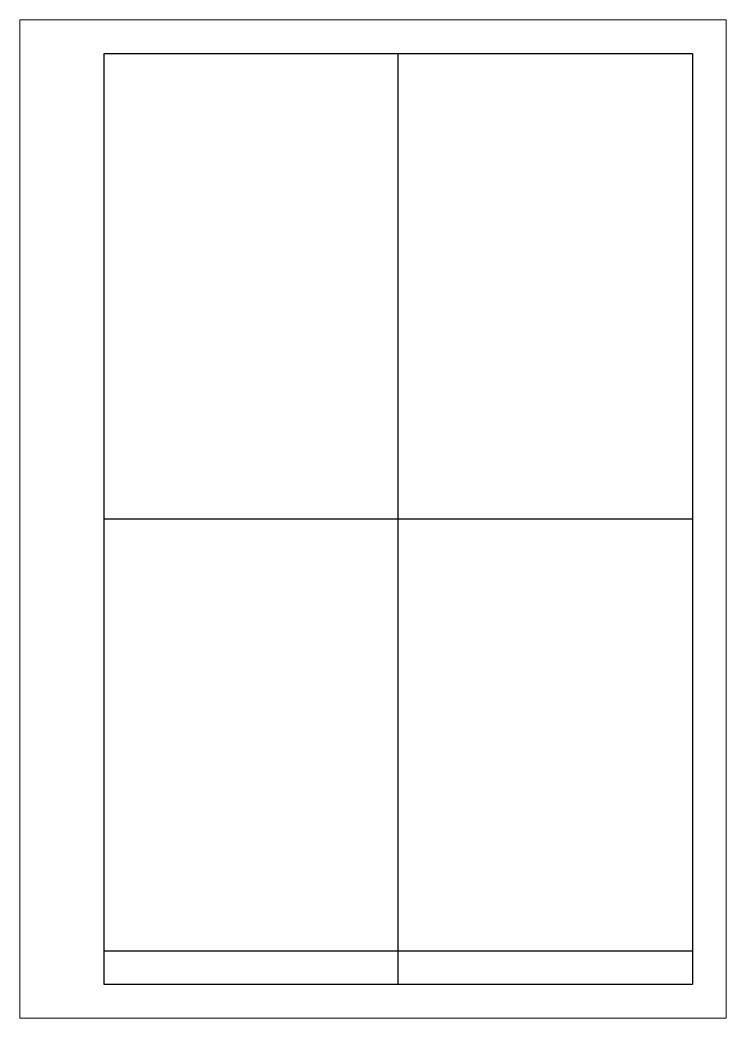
# Model space of a CAD drawing. Header units: millimetres. Extents: x 0 to 210, y 0 to 297.
import ezdxf

# ---------------------------------------------------------------- set-up
doc = ezdxf.new("R2010")
doc.units = ezdxf.units.MM
doc.layers.add('FORMATO', color=5, linetype='Continuous', lineweight=9)
doc.layers.add('ROTULO', color=6, linetype='Continuous', lineweight=30)

msp = doc.modelspace()

# ---------------------------------------------------------------- linework, layer by layer
at = {"layer": 'FORMATO'}
for p, q in [((0, 0), (0, 297)), ((0, 297), (210, 297)), ((210, 297), (210, 0)), ((210, 0), (0, 0))]:
    msp.add_line(p, q, dxfattribs=at)
at = {"layer": 'ROTULO'}
for p, q in [((25, 10), (25, 287)), ((25, 287), (200, 287)), ((112.5, 10), (112.5, 287)), ((200, 287), (200, 10)), ((200, 148.5), (25, 148.5)), ((25, 20), (200, 20)), ((200, 10), (25, 10))]:
    msp.add_line(p, q, dxfattribs=at)

doc.saveas('drawing.dxf')
